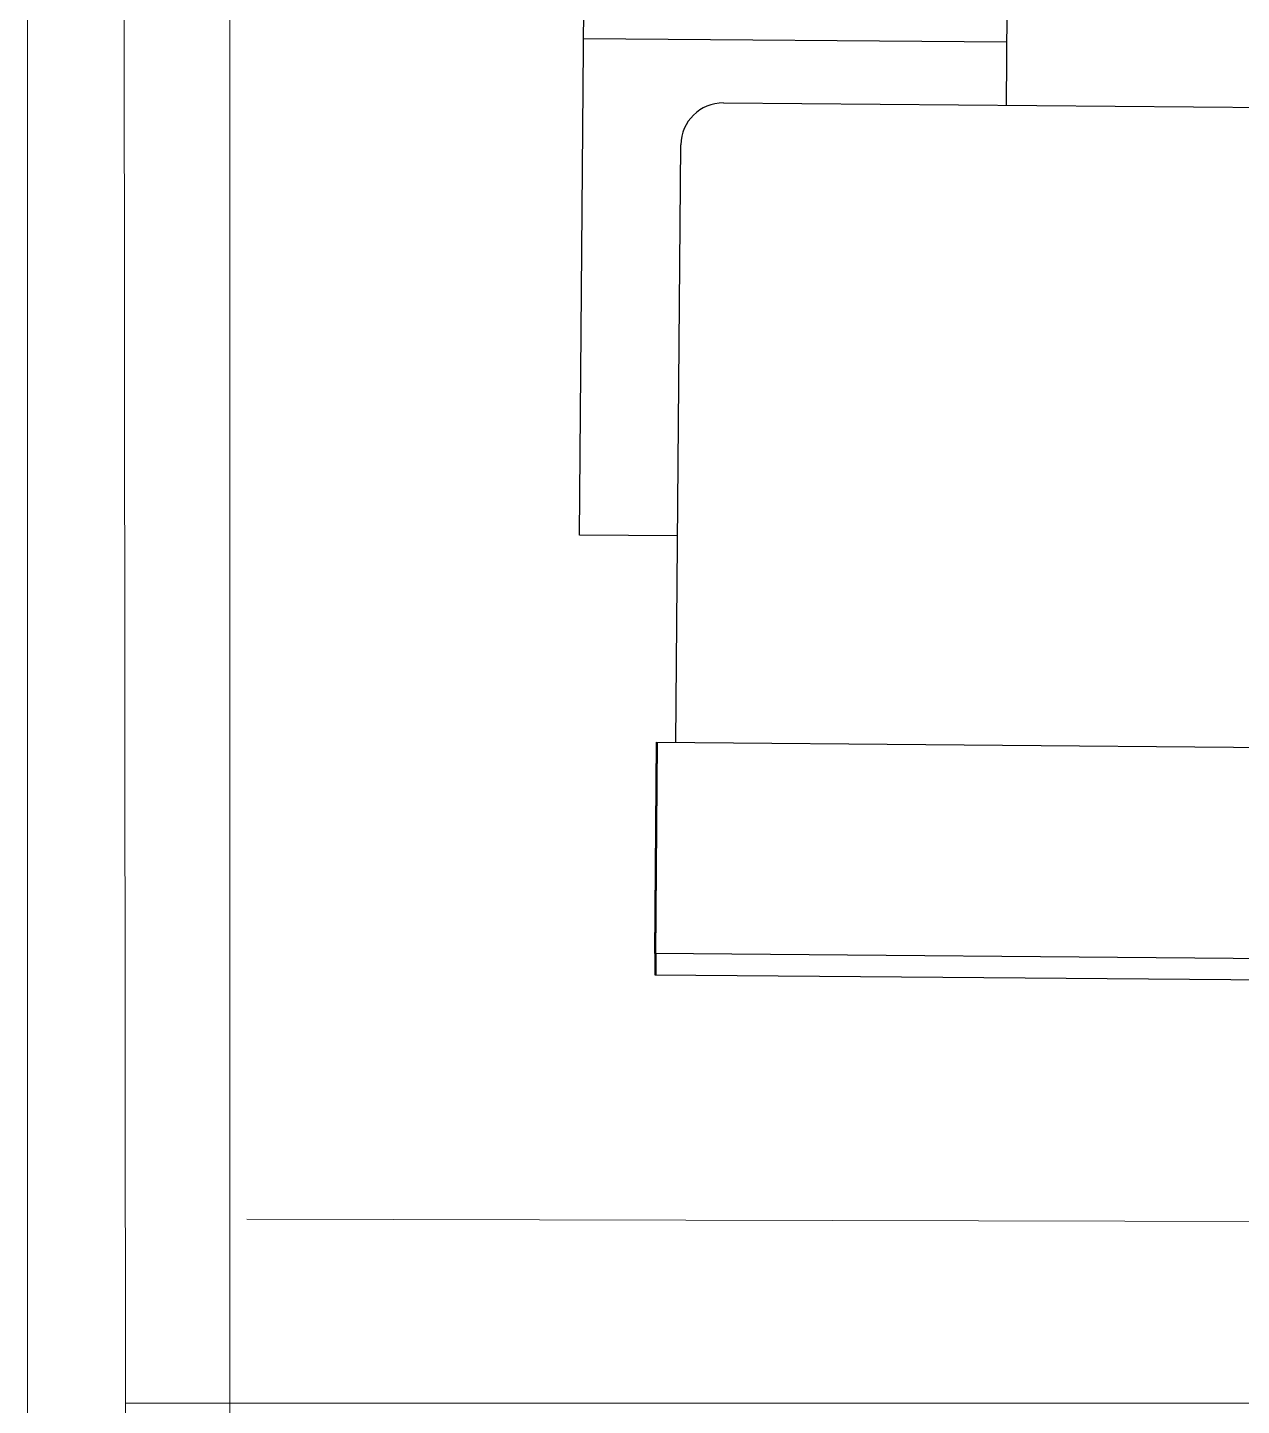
# Paper-space layout 'office1 floor1' of a CAD drawing. Header units: inches. Extents: x 0.3 to 10.8, y 1.4 to 4.2.
# Drawn here: x 0.2796 to 0.5178, y 3.0578 to 3.3284 of the extents above; entities that cross this region are included whole.
import ezdxf

# ---------------------------------------------------------------- set-up
doc = ezdxf.new("R2010")
doc.units = ezdxf.units.IN
doc.header["$MEASUREMENT"] = 0
doc.layers.get('0').update_dxf_attribs({"lineweight": 0})
doc.layers.add('WALL 1 100', color=250, linetype='Continuous', lineweight=9)
doc.layers.add('провода', color=1, linetype='Continuous', lineweight=5)

psp = doc.layouts.new('office1 floor1')

# ---------------------------------------------------------------- linework, layer by layer
at = {"color": 7, "linetype": 'ByBlock', "lineweight": -2}
for p, q in [((0.38788, 3.2287), (0.38875, 3.33247)), ((0.47177, 3.33178), (0.47161, 3.31312)), ((0.3887, 3.32625), (0.47172, 3.32555)), ((0.41614, 3.31358), (0.73162, 3.31093)), ((0.40679, 3.18801), (0.40777, 3.30535)), ((0.40713, 3.22854), (0.38788, 3.2287)), ((0.40268, 3.14653), (0.40303, 3.18804)), ((0.4028, 3.14653), (0.40315, 3.18804)), ((0.40287, 3.14646), (0.40322, 3.18797)), ((0.40303, 3.18804), (0.61058, 3.1863)), ((0.40268, 3.14653), (0.40265, 3.14238)), ((0.61023, 3.14479), (0.40268, 3.14653)), ((0.4028, 3.14653), (0.40277, 3.14238)), ((0.40287, 3.14646), (0.40284, 3.1423)), ((0.40265, 3.14238), (0.6102, 3.14064))]:
    psp.add_line(p, q, dxfattribs=at)
psp.add_arc((0.41607, 3.30528), 0.0083, 89.5193, 179.5193, dxfattribs=at)
at = {"layer": 'WALL 1 100', "color": 0}
for p, q in [((0.27958, 4.18254), (0.27958, 1.98723)), ((0.31925, 4.14287), (0.31925, 2.0269))]:
    psp.add_line(p, q, dxfattribs=at)
psp.add_lwpolyline([(3.91924, 3.08681), (0.32259, 3.09437)], dxfattribs=at)
at = {"layer": 'провода', "color": 1}
for p, q in [((0.29882, 3.05824), (0.29756, 4.16374)), ((0.29502, 2.00388), (0.29882, 3.05824)), ((3.74355, 3.05905), (0.29882, 3.05824))]:
    psp.add_line(p, q, dxfattribs=at)

doc.saveas('drawing.dxf')
